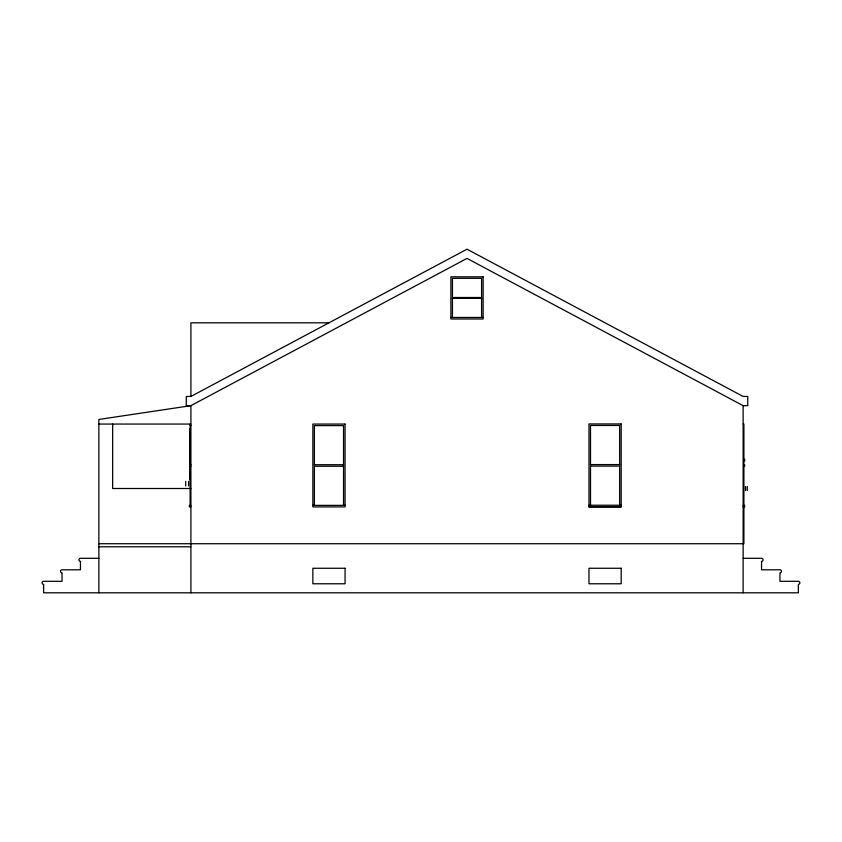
<?xml version="1.0" encoding="UTF-8"?>
<svg xmlns="http://www.w3.org/2000/svg" width="842" height="842" viewBox="0 0 842 842"><rect width="100%" height="100%" fill="white"/><g stroke="black" fill="none" stroke-linecap="round" stroke-linejoin="round"><path stroke-width="1.26" d="M190.134 479.835L190.134 428.515M190.902 592.81L190.902 405.665L186.292 405.665L186.292 396.456L190.902 396.456L467.015 249.19L743.139 396.456L747.749 396.456L747.749 405.665L743.139 405.665L467.015 258.399L190.902 405.665L98.861 419.463L98.861 592.81M452.449 297.51L481.592 297.51M452.449 298.278L481.592 298.278M450.912 317.455L483.129 317.455M328.959 322.823L190.902 322.823L190.902 396.456M98.861 424.063L190.902 424.063M743.139 424.063L743.907 424.063L743.907 543.721L98.861 543.721M190.134 425.599L190.902 425.599M743.907 459.353L744.675 459.353L744.675 460.879M190.134 464.721L190.902 464.721M314.382 464.721L343.536 464.721M590.505 464.584L619.649 464.584M743.907 464.721L744.675 464.721L744.675 466.257M590.505 466.121L619.649 466.121M190.134 466.257L190.902 466.257M314.382 466.257L343.536 466.257M190.902 488.497L112.66 488.497L112.66 424.063M588.979 505.232L621.186 505.232M190.902 505.368L189.366 505.368L189.366 506.905L190.902 506.905M312.856 505.368L345.062 505.368M743.139 505.368L744.675 505.368L744.675 506.905L743.139 506.905M588.979 506.768L621.186 506.768M98.861 546.784L190.902 546.784M98.861 558.299L80.453 558.299A1.537 1.537 0 0 0 78.916 559.825A1.537 1.537 0 0 0 80.453 561.361L80.453 569.802L62.045 569.802A1.537 1.537 0 0 0 60.508 571.329A1.537 1.537 0 0 0 62.045 572.865L62.045 581.306L43.637 581.306A1.537 1.537 0 0 0 42.1 582.843A1.537 1.537 0 0 0 43.637 584.369L43.637 592.81L798.363 592.81L798.363 584.369A1.537 1.537 0 0 0 799.9 582.843A1.537 1.537 0 0 0 798.363 581.306L779.955 581.306L779.955 572.865A1.537 1.537 0 0 0 781.492 571.329A1.537 1.537 0 0 0 779.955 569.802L761.547 569.802L761.547 561.361A1.537 1.537 0 0 0 763.084 559.825A1.537 1.537 0 0 0 761.547 558.299L743.139 558.299M747.264 486.518L747.264 490.539M745.538 486.518L745.538 490.539M743.139 405.665L743.139 592.81M619.649 505.232L619.649 425.463L590.505 425.463L590.505 505.232M481.592 317.455L481.592 278.334L452.449 278.334L452.449 317.455M343.536 505.368L343.536 425.599L314.382 425.599L314.382 505.368M190.134 424.063L190.134 505.368M188.597 481.382L188.597 486.013M185.724 481.382L185.724 486.013M483.129 276.808L450.912 276.808L450.912 318.992L483.129 318.992L483.129 276.808M621.186 423.936L588.979 423.936L588.979 506.905L621.186 506.905L621.186 423.936M345.062 424.063L312.856 424.063L312.856 506.905L345.062 506.905L345.062 424.063M345.062 568.266L312.856 568.266L312.856 583.78L345.062 583.78L345.062 568.266M621.186 568.266L588.979 568.266L588.979 583.78L621.186 583.78L621.186 568.266"/></g></svg>
